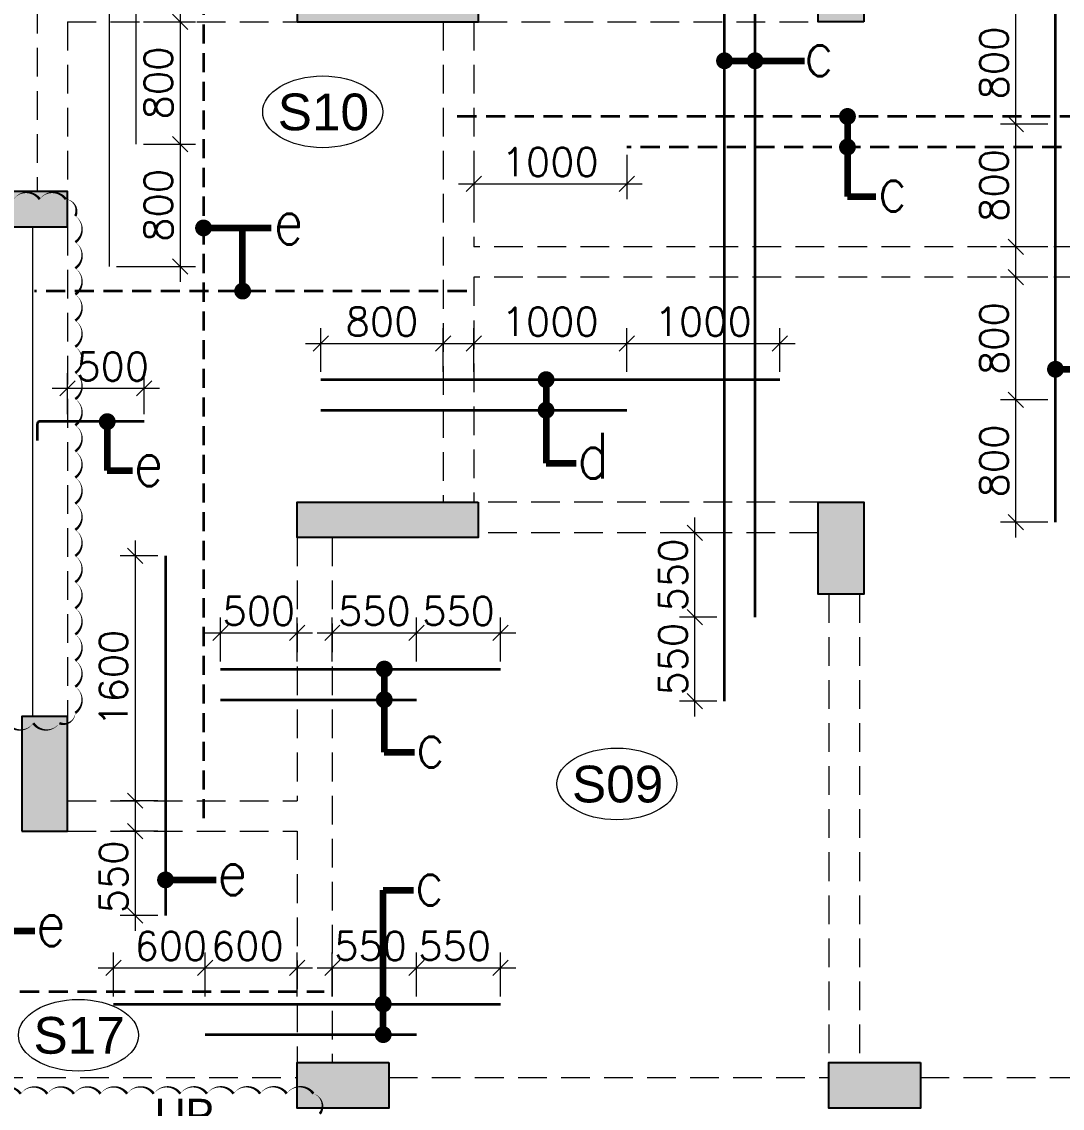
# Model space of a CAD drawing. Header units: millimetres. Extents: x 1255966 to 1543012, y 318612 to 465611.
# Drawn here: x 1278747 to 1285548, y 350128 to 357228 of the extents above; entities that cross this region are included whole.
import ezdxf

# ---------------------------------------------------------------- set-up
doc = ezdxf.new("R2010")
doc.units = ezdxf.units.MM
doc.header["$LTSCALE"] = 500
doc.header["$MEASUREMENT"] = 0
doc.header["$PDMODE"] = 34
for name, pattern in [('CONTINOUS', [0]), ('DASHED2', [0.375, 0.25, -0.125]), ('HIDDEN', [0.375, 0.25, -0.125]), ('PHANTOM2', [1.25, 0.625, -0.125, 0.125, -0.125, 0.125, -0.125])]:
    doc.linetypes.add(name, pattern=pattern)
doc.layers.get('Defpoints').update_dxf_attribs({"lineweight": 0})
for name, color, linetype, lineweight in [('ARROW', 1, 'Continuous', 0), ('CALL', 1, 'Continuous', 18), ('CUT OUT', 1, 'Continuous', 13), ('REVISION', 1, 'Continuous', 5), ('ST-DIM', 1, 'PHANTOM2', 15), ('STC AROW', 211, 'Continuous', 9), ('STC REINF.BOTTOM', 7, 'Continuous', 35), ('TEXT 01', 3, 'Continuous', 15), ('TOWER AREA BEAM..', 3, 'Continuous', 20), ('TOWER COL HATCH', 253, 'Continuous', 20)]:
    doc.layers.add(name, color=color, linetype=linetype, lineweight=lineweight)
for name, color, linetype in [('S-COLUMN-HATCH', 253, 'Continuous'), ('S-FRAMING PLAN', 4, 'Continuous'), ('S-T', 3, 'Continuous'), ('TEXT-RM NAME', 6, 'Continuous'), ('TOWER AREA COLUMN.', 6, 'Continuous')]:
    doc.layers.add(name, color=color, linetype=linetype)
doc.styles.add('ABHI', font='arial.ttf')
doc.styles.add('ARIAL', font='arial.ttf')
doc.styles.add('ROMANCE', font='romans.shx')
doc.styles.add('S-T', font='romans.shx')
doc.dimstyles.new('GRID DIM', dxfattribs={"dimtxt": 250, "dimasz": 100, "dimexe": 75, "dimexo": 0, "dimgap": 50, "dimtad": 1, "dimdec": 0, "dimzin": 0, "dimdsep": 46, "dimtxsty": 'ROMANCE', "dimblk": 'ARCHTICK', "dimcen": 0, "dimdle": 0.5, "dimclrd": 8, "dimclre": 8, "dimclrt": 3, "dimadec": 0, "dimazin": 0, "dimtfac": 1, "dimtdec": 0, "dimtmove": 0, "dimatfit": 3, "dimldrblk": 'DOT', "dimfxl": 200, "dimtolj": 1, "dimtzin": 0, "dimlwd": -1, "dimlwe": -1, "dimarcsym": 2})

# ---------------------------------------------------------------- blocks, each defined once
blk = doc.blocks.new('_ArchTick')
at = {"color": 0, "linetype": 'ByBlock', "const_width": 0.15}
blk.add_lwpolyline([(-0.5, -0.5), (0.5, 0.5)], dxfattribs=at)
blk = doc.blocks.new('_Dot')
at = {"color": 0, "linetype": 'ByBlock', "lineweight": -2}
blk.add_line((-0.5, 0), (-1, 0), dxfattribs=at)
at = {"color": 0, "linetype": 'ByBlock', "const_width": 0.5}
blk.add_lwpolyline([(-0.25, 0, 1), (0.25, 0, 1)], format="xyb", close=True, dxfattribs=at)
blk = doc.blocks.new('_Oblique')
at = {"color": 0, "linetype": 'ByBlock', "lineweight": -2}
blk.add_line((-0.5, -0.5), (0.5, 0.5), dxfattribs=at)
blk = doc.blocks.new('*D315')
at = {"layer": 'Defpoints', "color": 0, "linetype": 'ByBlock', "transparency": 16777216}
for p in [(1279492.1, 357227.9), (1279492.1, 356427.9), (1279782.1, 356427.9)]:
    blk.add_point(p, dxfattribs=at)
at = {"layer": 'ST-DIM', "color": 1, "linetype": 'CONTINOUS', "transparency": 16777216}
for p, q in [((1279782.1, 357327.9), (1279782.1, 356327.9)), ((1279542.1, 357227.9), (1279882.1, 357227.9)), ((1279542.1, 356427.9), (1279882.1, 356427.9))]:
    blk.add_line(p, q, dxfattribs=at)
at = {"layer": 'ST-DIM', "color": 1, "linetype": 'ByBlock', "transparency": 16777216, "xscale": 100, "yscale": 100, "zscale": 100}
for p, rotation in [((1279782.1, 357227.9), 90), ((1279782.1, 356427.9), 270)]:
    blk.add_blockref('_Oblique', p, dxfattribs=dict(at, rotation=rotation))
at = {"layer": 'ST-DIM', "color": 3, "linetype": 'ByBlock', "transparency": 16777216, "insert": (1279639.6, 356827.9), "char_height": 185, "attachment_point": 5, "rotation": 90, "style": 'ROMANCE'}
blk.add_mtext('\\A1;800', dxfattribs=at)
blk = doc.blocks.new('*D317')
at = {"layer": 'Defpoints', "color": 0, "linetype": 'ByBlock', "transparency": 16777216}
for p in [(1279546.6, 354832.4), (1279046.6, 354614.6, 0), (1279546.6, 354614.6, 0)]:
    blk.add_point(p, dxfattribs=at)
at = {"layer": 'ST-DIM', "color": 1, "linetype": 'CONTINOUS', "transparency": 16777216}
for p, q in [((1279046.6, 354664.6), (1279046.6, 354932.4)), ((1279546.6, 354664.6), (1279546.6, 354932.4)), ((1278946.6, 354832.4), (1279646.6, 354832.4))]:
    blk.add_line(p, q, dxfattribs=at)
at = {"layer": 'ST-DIM', "color": 1, "linetype": 'ByBlock', "transparency": 16777216, "xscale": 100, "yscale": 100, "zscale": 100, "rotation": 180}
blk.add_blockref('_Oblique', (1279046.6, 354832.4), dxfattribs=at)
at = {"layer": 'ST-DIM', "color": 1, "linetype": 'ByBlock', "transparency": 16777216, "xscale": 100, "yscale": 100, "zscale": 100}
blk.add_blockref('_Oblique', (1279546.6, 354832.4), dxfattribs=at)
at = {"layer": 'ST-DIM', "color": 3, "linetype": 'ByBlock', "transparency": 16777216, "insert": (1279341.2, 354974.9), "char_height": 185, "attachment_point": 5, "style": 'ROMANCE'}
blk.add_mtext('\\A1;500', dxfattribs=at)
blk = doc.blocks.new('*D328')
at = {"layer": 'Defpoints', "color": 0, "linetype": 'ByBlock', "transparency": 16777216}
for p in [(1285243.7, 356557.9), (1285503, 356557.9), (1285503, 355757.9)]:
    blk.add_point(p, dxfattribs=at)
at = {"layer": 'ST-DIM', "color": 1, "linetype": 'CONTINOUS', "transparency": 16777216}
for p, q in [((1285243.7, 355657.9), (1285243.7, 356657.9)), ((1285453, 356557.9), (1285143.7, 356557.9)), ((1285453, 355757.9), (1285143.7, 355757.9))]:
    blk.add_line(p, q, dxfattribs=at)
at = {"layer": 'ST-DIM', "color": 1, "linetype": 'ByBlock', "transparency": 16777216, "xscale": 100, "yscale": 100, "zscale": 100}
for p, rotation in [((1285243.7, 356557.9), 90), ((1285243.7, 355757.9), 270)]:
    blk.add_blockref('_Oblique', p, dxfattribs=dict(at, rotation=rotation))
at = {"layer": 'ST-DIM', "color": 3, "linetype": 'ByBlock', "transparency": 16777216, "insert": (1285101.2, 356157.9), "char_height": 185, "attachment_point": 5, "rotation": 90, "style": 'ROMANCE'}
blk.add_mtext('\\A1;800', dxfattribs=at)
blk = doc.blocks.new('*D329')
at = {"layer": 'Defpoints', "color": 0, "linetype": 'ByBlock', "transparency": 16777216}
for p in [(1285243.7, 357357.9), (1285503, 357357.9), (1285503, 356557.9)]:
    blk.add_point(p, dxfattribs=at)
at = {"layer": 'ST-DIM', "color": 1, "linetype": 'CONTINOUS', "transparency": 16777216}
for p, q in [((1285243.7, 356457.9), (1285243.7, 357457.9)), ((1285453, 357357.9), (1285143.7, 357357.9)), ((1285453, 356557.9), (1285143.7, 356557.9))]:
    blk.add_line(p, q, dxfattribs=at)
at = {"layer": 'ST-DIM', "color": 1, "linetype": 'ByBlock', "transparency": 16777216, "xscale": 100, "yscale": 100, "zscale": 100}
for p, rotation in [((1285243.7, 357357.9), 90), ((1285243.7, 356557.9), 270)]:
    blk.add_blockref('_Oblique', p, dxfattribs=dict(at, rotation=rotation))
at = {"layer": 'ST-DIM', "color": 3, "linetype": 'ByBlock', "transparency": 16777216, "insert": (1285101.2, 356957.9), "char_height": 185, "attachment_point": 5, "rotation": 90, "style": 'ROMANCE'}
blk.add_mtext('\\A1;800', dxfattribs=at)
blk = doc.blocks.new('*D330')
at = {"layer": 'Defpoints', "color": 0, "linetype": 'ByBlock', "transparency": 16777216}
for p in [(1285243.7, 354757.9), (1285503, 354757.9), (1285503, 353957.9)]:
    blk.add_point(p, dxfattribs=at)
at = {"layer": 'ST-DIM', "color": 1, "linetype": 'CONTINOUS', "transparency": 16777216}
for p, q in [((1285243.7, 353857.9), (1285243.7, 354857.9)), ((1285453, 354757.9), (1285143.7, 354757.9)), ((1285453, 353957.9), (1285143.7, 353957.9))]:
    blk.add_line(p, q, dxfattribs=at)
at = {"layer": 'ST-DIM', "color": 1, "linetype": 'ByBlock', "transparency": 16777216, "xscale": 100, "yscale": 100, "zscale": 100}
for p, rotation in [((1285243.7, 354757.9), 90), ((1285243.7, 353957.9), 270)]:
    blk.add_blockref('_Oblique', p, dxfattribs=dict(at, rotation=rotation))
at = {"layer": 'ST-DIM', "color": 3, "linetype": 'ByBlock', "transparency": 16777216, "insert": (1285101.2, 354357.9), "char_height": 185, "attachment_point": 5, "rotation": 90, "style": 'ROMANCE'}
blk.add_mtext('\\A1;800', dxfattribs=at)
blk = doc.blocks.new('*D331')
at = {"layer": 'Defpoints', "color": 0, "linetype": 'ByBlock', "transparency": 16777216}
for p in [(1285243.7, 355557.9), (1285503, 355557.9), (1285503, 354757.9)]:
    blk.add_point(p, dxfattribs=at)
at = {"layer": 'ST-DIM', "color": 1, "linetype": 'CONTINOUS', "transparency": 16777216}
for p, q in [((1285243.7, 354657.9), (1285243.7, 355657.9)), ((1285453, 355557.9), (1285143.7, 355557.9)), ((1285453, 354757.9), (1285143.7, 354757.9))]:
    blk.add_line(p, q, dxfattribs=at)
at = {"layer": 'ST-DIM', "color": 1, "linetype": 'ByBlock', "transparency": 16777216, "xscale": 100, "yscale": 100, "zscale": 100}
for p, rotation in [((1285243.7, 355557.9), 90), ((1285243.7, 354757.9), 270)]:
    blk.add_blockref('_Oblique', p, dxfattribs=dict(at, rotation=rotation))
at = {"layer": 'ST-DIM', "color": 3, "linetype": 'ByBlock', "transparency": 16777216, "insert": (1285101.2, 355157.9), "char_height": 185, "attachment_point": 5, "rotation": 90, "style": 'ROMANCE'}
blk.add_mtext('\\A1;800', dxfattribs=at)
blk = doc.blocks.new('*D334')
at = {"layer": 'Defpoints', "color": 0, "linetype": 'ByBlock', "transparency": 16777216}
for p in [(1281700.9, 356409), (1282700.9, 356409), (1282700.9, 356168)]:
    blk.add_point(p, dxfattribs=at)
at = {"layer": 'ST-DIM', "color": 1, "linetype": 'CONTINOUS', "transparency": 16777216}
for p, q in [((1281700.9, 356359), (1281700.9, 356068)), ((1282700.9, 356359), (1282700.9, 356068)), ((1281600.9, 356168), (1282800.9, 356168))]:
    blk.add_line(p, q, dxfattribs=at)
at = {"layer": 'ST-DIM', "color": 1, "linetype": 'ByBlock', "transparency": 16777216, "xscale": 100, "yscale": 100, "zscale": 100, "rotation": 180}
blk.add_blockref('_Oblique', (1281700.9, 356168), dxfattribs=at)
at = {"layer": 'ST-DIM', "color": 1, "linetype": 'ByBlock', "transparency": 16777216, "xscale": 100, "yscale": 100, "zscale": 100}
blk.add_blockref('_Oblique', (1282700.9, 356168), dxfattribs=at)
at = {"layer": 'ST-DIM', "color": 3, "linetype": 'ByBlock', "transparency": 16777216, "insert": (1282200.9, 356310.5), "char_height": 185, "attachment_point": 5, "style": 'ROMANCE'}
blk.add_mtext('\\A1;1000', dxfattribs=at)
blk = doc.blocks.new('*D336')
at = {"layer": 'Defpoints', "color": 0, "linetype": 'ByBlock', "transparency": 16777216}
for p in [(1281500.8, 355125.5), (1280700.8, 354889.1, 0), (1281500.8, 354889.1, 0)]:
    blk.add_point(p, dxfattribs=at)
at = {"layer": 'ST-DIM', "color": 1, "linetype": 'CONTINOUS', "transparency": 16777216}
for p, q in [((1280700.8, 354939.1), (1280700.8, 355225.5)), ((1281500.8, 354939.1), (1281500.8, 355225.5)), ((1280600.8, 355125.5), (1281600.8, 355125.5))]:
    blk.add_line(p, q, dxfattribs=at)
at = {"layer": 'ST-DIM', "color": 1, "linetype": 'ByBlock', "transparency": 16777216, "xscale": 100, "yscale": 100, "zscale": 100, "rotation": 180}
blk.add_blockref('_Oblique', (1280700.8, 355125.5), dxfattribs=at)
at = {"layer": 'ST-DIM', "color": 1, "linetype": 'ByBlock', "transparency": 16777216, "xscale": 100, "yscale": 100, "zscale": 100}
blk.add_blockref('_Oblique', (1281500.8, 355125.5), dxfattribs=at)
at = {"layer": 'ST-DIM', "color": 3, "linetype": 'ByBlock', "transparency": 16777216, "insert": (1281100.8, 355268), "char_height": 185, "attachment_point": 5, "style": 'ROMANCE'}
blk.add_mtext('\\A1;800', dxfattribs=at)
blk = doc.blocks.new('*D337')
at = {"layer": 'Defpoints', "color": 0, "linetype": 'ByBlock', "transparency": 16777216}
for p in [(1282700.9, 355125.5), (1281700.9, 354889.1, 0), (1282700.9, 354889.1, 0)]:
    blk.add_point(p, dxfattribs=at)
at = {"layer": 'ST-DIM', "color": 1, "linetype": 'CONTINOUS', "transparency": 16777216}
for p, q in [((1281700.9, 354939.1), (1281700.9, 355225.5)), ((1282700.9, 354939.1), (1282700.9, 355225.5)), ((1281600.9, 355125.5), (1282800.9, 355125.5))]:
    blk.add_line(p, q, dxfattribs=at)
at = {"layer": 'ST-DIM', "color": 1, "linetype": 'ByBlock', "transparency": 16777216, "xscale": 100, "yscale": 100, "zscale": 100, "rotation": 180}
blk.add_blockref('_Oblique', (1281700.9, 355125.5), dxfattribs=at)
at = {"layer": 'ST-DIM', "color": 1, "linetype": 'ByBlock', "transparency": 16777216, "xscale": 100, "yscale": 100, "zscale": 100}
blk.add_blockref('_Oblique', (1282700.9, 355125.5), dxfattribs=at)
at = {"layer": 'ST-DIM', "color": 3, "linetype": 'ByBlock', "transparency": 16777216, "insert": (1282200.9, 355268), "char_height": 185, "attachment_point": 5, "style": 'ROMANCE'}
blk.add_mtext('\\A1;1000', dxfattribs=at)
blk = doc.blocks.new('*D338')
at = {"layer": 'Defpoints', "color": 0, "linetype": 'ByBlock', "transparency": 16777216}
for p in [(1283700.9, 355125.5), (1282700.9, 354889.1, 0), (1283700.9, 354889.1, 0)]:
    blk.add_point(p, dxfattribs=at)
at = {"layer": 'ST-DIM', "color": 1, "linetype": 'CONTINOUS', "transparency": 16777216}
for p, q in [((1282700.9, 354939.1), (1282700.9, 355225.5)), ((1283700.9, 354939.1), (1283700.9, 355225.5)), ((1282600.9, 355125.5), (1283800.9, 355125.5))]:
    blk.add_line(p, q, dxfattribs=at)
at = {"layer": 'ST-DIM', "color": 1, "linetype": 'ByBlock', "transparency": 16777216, "xscale": 100, "yscale": 100, "zscale": 100, "rotation": 180}
blk.add_blockref('_Oblique', (1282700.9, 355125.5), dxfattribs=at)
at = {"layer": 'ST-DIM', "color": 1, "linetype": 'ByBlock', "transparency": 16777216, "xscale": 100, "yscale": 100, "zscale": 100}
blk.add_blockref('_Oblique', (1283700.9, 355125.5), dxfattribs=at)
at = {"layer": 'ST-DIM', "color": 3, "linetype": 'ByBlock', "transparency": 16777216, "insert": (1283200.9, 355268), "char_height": 185, "attachment_point": 5, "style": 'ROMANCE'}
blk.add_mtext('\\A1;1000', dxfattribs=at)
blk = doc.blocks.new('*D339')
at = {"layer": 'Defpoints', "color": 0, "linetype": 'ByBlock', "transparency": 16777216}
for p in [(1280546.5, 353234.2), (1280046.5, 352997.9, 0), (1280546.5, 352997.9, 0)]:
    blk.add_point(p, dxfattribs=at)
at = {"layer": 'ST-DIM', "color": 1, "linetype": 'CONTINOUS', "transparency": 16777216}
for p, q in [((1280046.5, 353047.9), (1280046.5, 353334.2)), ((1280546.5, 353047.9), (1280546.5, 353334.2)), ((1279946.5, 353234.2), (1280646.5, 353234.2))]:
    blk.add_line(p, q, dxfattribs=at)
at = {"layer": 'ST-DIM', "color": 1, "linetype": 'ByBlock', "transparency": 16777216, "xscale": 100, "yscale": 100, "zscale": 100, "rotation": 180}
blk.add_blockref('_Oblique', (1280046.5, 353234.2), dxfattribs=at)
at = {"layer": 'ST-DIM', "color": 1, "linetype": 'ByBlock', "transparency": 16777216, "xscale": 100, "yscale": 100, "zscale": 100}
blk.add_blockref('_Oblique', (1280546.5, 353234.2), dxfattribs=at)
at = {"layer": 'ST-DIM', "color": 3, "linetype": 'ByBlock', "transparency": 16777216, "insert": (1280296.5, 353376.7), "char_height": 185, "attachment_point": 5, "style": 'ROMANCE'}
blk.add_mtext('\\A1;500', dxfattribs=at)
blk = doc.blocks.new('*D340')
at = {"layer": 'Defpoints', "color": 0, "linetype": 'ByBlock', "transparency": 16777216}
for p in [(1281326.6, 353234.2), (1280776.6, 352997.9, 0), (1281326.6, 352997.9, 0)]:
    blk.add_point(p, dxfattribs=at)
at = {"layer": 'ST-DIM', "color": 1, "linetype": 'CONTINOUS', "transparency": 16777216}
for p, q in [((1280776.6, 353047.9), (1280776.6, 353334.2)), ((1281326.6, 353047.9), (1281326.6, 353334.2)), ((1280676.6, 353234.2), (1281426.6, 353234.2))]:
    blk.add_line(p, q, dxfattribs=at)
at = {"layer": 'ST-DIM', "color": 1, "linetype": 'ByBlock', "transparency": 16777216, "xscale": 100, "yscale": 100, "zscale": 100, "rotation": 180}
blk.add_blockref('_Oblique', (1280776.6, 353234.2), dxfattribs=at)
at = {"layer": 'ST-DIM', "color": 1, "linetype": 'ByBlock', "transparency": 16777216, "xscale": 100, "yscale": 100, "zscale": 100}
blk.add_blockref('_Oblique', (1281326.6, 353234.2), dxfattribs=at)
at = {"layer": 'ST-DIM', "color": 3, "linetype": 'ByBlock', "transparency": 16777216, "insert": (1281051.6, 353376.7), "char_height": 185, "attachment_point": 5, "style": 'ROMANCE'}
blk.add_mtext('\\A1;550', dxfattribs=at)
blk = doc.blocks.new('*D341')
at = {"layer": 'Defpoints', "color": 0, "linetype": 'ByBlock', "transparency": 16777216}
for p in [(1281876.6, 353234.2), (1281326.6, 352997.9, 0), (1281876.6, 352997.9, 0)]:
    blk.add_point(p, dxfattribs=at)
at = {"layer": 'ST-DIM', "color": 1, "linetype": 'CONTINOUS', "transparency": 16777216}
for p, q in [((1281326.6, 353047.9), (1281326.6, 353334.2)), ((1281876.6, 353047.9), (1281876.6, 353334.2)), ((1281226.6, 353234.2), (1281976.6, 353234.2))]:
    blk.add_line(p, q, dxfattribs=at)
at = {"layer": 'ST-DIM', "color": 1, "linetype": 'ByBlock', "transparency": 16777216, "xscale": 100, "yscale": 100, "zscale": 100, "rotation": 180}
blk.add_blockref('_Oblique', (1281326.6, 353234.2), dxfattribs=at)
at = {"layer": 'ST-DIM', "color": 1, "linetype": 'ByBlock', "transparency": 16777216, "xscale": 100, "yscale": 100, "zscale": 100}
blk.add_blockref('_Oblique', (1281876.6, 353234.2), dxfattribs=at)
at = {"layer": 'ST-DIM', "color": 3, "linetype": 'ByBlock', "transparency": 16777216, "insert": (1281601.6, 353376.7), "char_height": 185, "attachment_point": 5, "style": 'ROMANCE'}
blk.add_mtext('\\A1;550', dxfattribs=at)
blk = doc.blocks.new('*D243')
at = {"layer": 'Defpoints', "color": 0, "linetype": 'ByBlock', "transparency": 16777216}
for p in [(1279686.4, 353737.9), (1279489, 352137.9), (1279686.4, 352137.9)]:
    blk.add_point(p, dxfattribs=at)
at = {"layer": 'ST-DIM', "color": 1, "linetype": 'CONTINOUS', "transparency": 16777216}
for p, q in [((1279489, 353837.9), (1279489, 352037.9)), ((1279636.4, 353737.9), (1279389, 353737.9)), ((1279636.4, 352137.9), (1279389, 352137.9))]:
    blk.add_line(p, q, dxfattribs=at)
at = {"layer": 'ST-DIM', "color": 1, "linetype": 'ByBlock', "transparency": 16777216, "xscale": 100, "yscale": 100, "zscale": 100}
for p, rotation in [((1279489, 353737.9), 90), ((1279489, 352137.9), 270)]:
    blk.add_blockref('_Oblique', p, dxfattribs=dict(at, rotation=rotation))
at = {"layer": 'ST-DIM', "color": 3, "linetype": 'ByBlock', "transparency": 16777216, "insert": (1279346.5, 352937.9), "char_height": 185, "attachment_point": 5, "rotation": 90, "style": 'ROMANCE'}
blk.add_mtext('\\A1;1600', dxfattribs=at)
blk = doc.blocks.new('*D244')
at = {"layer": 'Defpoints', "color": 0, "linetype": 'ByBlock', "transparency": 16777216}
for p in [(1279686.4, 351937.9), (1279489, 351387.9), (1279686.4, 351387.9)]:
    blk.add_point(p, dxfattribs=at)
at = {"layer": 'ST-DIM', "color": 1, "linetype": 'CONTINOUS', "transparency": 16777216}
for p, q in [((1279489, 352037.9), (1279489, 351287.9)), ((1279636.4, 351937.9), (1279389, 351937.9)), ((1279636.4, 351387.9), (1279389, 351387.9))]:
    blk.add_line(p, q, dxfattribs=at)
at = {"layer": 'ST-DIM', "color": 1, "linetype": 'ByBlock', "transparency": 16777216, "xscale": 100, "yscale": 100, "zscale": 100}
for p, rotation in [((1279489, 351937.9), 90), ((1279489, 351387.9), 270)]:
    blk.add_blockref('_Oblique', p, dxfattribs=dict(at, rotation=rotation))
at = {"layer": 'ST-DIM', "color": 3, "linetype": 'ByBlock', "transparency": 16777216, "insert": (1279346.5, 351640.1), "char_height": 185, "attachment_point": 5, "rotation": 90, "style": 'ROMANCE'}
blk.add_mtext('\\A1;550', dxfattribs=at)
blk = doc.blocks.new('*D245')
at = {"layer": 'Defpoints', "color": 0, "linetype": 'ByBlock', "transparency": 16777216}
for p in [(1280546.5, 351045.3), (1279946.5, 350809, 0), (1280546.5, 350809, 0)]:
    blk.add_point(p, dxfattribs=at)
at = {"layer": 'ST-DIM', "color": 1, "linetype": 'CONTINOUS', "transparency": 16777216}
for p, q in [((1279946.5, 350859), (1279946.5, 351145.3)), ((1280546.5, 350859), (1280546.5, 351145.3)), ((1279846.5, 351045.3), (1280646.5, 351045.3))]:
    blk.add_line(p, q, dxfattribs=at)
at = {"layer": 'ST-DIM', "color": 1, "linetype": 'ByBlock', "transparency": 16777216, "xscale": 100, "yscale": 100, "zscale": 100, "rotation": 180}
blk.add_blockref('_Oblique', (1279946.5, 351045.3), dxfattribs=at)
at = {"layer": 'ST-DIM', "color": 1, "linetype": 'ByBlock', "transparency": 16777216, "xscale": 100, "yscale": 100, "zscale": 100}
blk.add_blockref('_Oblique', (1280546.5, 351045.3), dxfattribs=at)
at = {"layer": 'ST-DIM', "color": 3, "linetype": 'ByBlock', "transparency": 16777216, "insert": (1280221.5, 351187.8), "char_height": 185, "attachment_point": 5, "style": 'ROMANCE'}
blk.add_mtext('\\A1;600', dxfattribs=at)
blk = doc.blocks.new('*D246')
at = {"layer": 'Defpoints', "color": 0, "linetype": 'ByBlock', "transparency": 16777216}
for p in [(1279946.5, 351045.3), (1279346.5, 350809, 0), (1279946.5, 350809, 0)]:
    blk.add_point(p, dxfattribs=at)
at = {"layer": 'ST-DIM', "color": 1, "linetype": 'CONTINOUS', "transparency": 16777216}
for p, q in [((1279346.5, 350859), (1279346.5, 351145.3)), ((1279946.5, 350859), (1279946.5, 351145.3)), ((1279246.5, 351045.3), (1280046.5, 351045.3))]:
    blk.add_line(p, q, dxfattribs=at)
at = {"layer": 'ST-DIM', "color": 1, "linetype": 'ByBlock', "transparency": 16777216, "xscale": 100, "yscale": 100, "zscale": 100, "rotation": 180}
blk.add_blockref('_Oblique', (1279346.5, 351045.3), dxfattribs=at)
at = {"layer": 'ST-DIM', "color": 1, "linetype": 'ByBlock', "transparency": 16777216, "xscale": 100, "yscale": 100, "zscale": 100}
blk.add_blockref('_Oblique', (1279946.5, 351045.3), dxfattribs=at)
at = {"layer": 'ST-DIM', "color": 3, "linetype": 'ByBlock', "transparency": 16777216, "insert": (1279721.5, 351187.8), "char_height": 185, "attachment_point": 5, "style": 'ROMANCE'}
blk.add_mtext('\\A1;600', dxfattribs=at)
blk = doc.blocks.new('*D247')
at = {"layer": 'Defpoints', "color": 0, "linetype": 'ByBlock', "transparency": 16777216}
for p in [(1281326.6, 351045.3), (1280776.6, 350809, 0), (1281326.6, 350809, 0)]:
    blk.add_point(p, dxfattribs=at)
at = {"layer": 'ST-DIM', "color": 1, "linetype": 'CONTINOUS', "transparency": 16777216}
for p, q in [((1280776.6, 350859), (1280776.6, 351145.3)), ((1281326.6, 350859), (1281326.6, 351145.3)), ((1280676.6, 351045.3), (1281426.6, 351045.3))]:
    blk.add_line(p, q, dxfattribs=at)
at = {"layer": 'ST-DIM', "color": 1, "linetype": 'ByBlock', "transparency": 16777216, "xscale": 100, "yscale": 100, "zscale": 100, "rotation": 180}
blk.add_blockref('_Oblique', (1280776.6, 351045.3), dxfattribs=at)
at = {"layer": 'ST-DIM', "color": 1, "linetype": 'ByBlock', "transparency": 16777216, "xscale": 100, "yscale": 100, "zscale": 100}
blk.add_blockref('_Oblique', (1281326.6, 351045.3), dxfattribs=at)
at = {"layer": 'ST-DIM', "color": 3, "linetype": 'ByBlock', "transparency": 16777216, "insert": (1281026.6, 351187.8), "char_height": 185, "attachment_point": 5, "style": 'ROMANCE'}
blk.add_mtext('\\A1;550', dxfattribs=at)
blk = doc.blocks.new('*D248')
at = {"layer": 'Defpoints', "color": 0, "linetype": 'ByBlock', "transparency": 16777216}
for p in [(1281876.6, 351045.3), (1281326.6, 350809, 0), (1281876.6, 350809, 0)]:
    blk.add_point(p, dxfattribs=at)
at = {"layer": 'ST-DIM', "color": 1, "linetype": 'CONTINOUS', "transparency": 16777216}
for p, q in [((1281326.6, 350859), (1281326.6, 351145.3)), ((1281876.6, 350859), (1281876.6, 351145.3)), ((1281226.6, 351045.3), (1281976.6, 351045.3))]:
    blk.add_line(p, q, dxfattribs=at)
at = {"layer": 'ST-DIM', "color": 1, "linetype": 'ByBlock', "transparency": 16777216, "xscale": 100, "yscale": 100, "zscale": 100, "rotation": 180}
blk.add_blockref('_Oblique', (1281326.6, 351045.3), dxfattribs=at)
at = {"layer": 'ST-DIM', "color": 1, "linetype": 'ByBlock', "transparency": 16777216, "xscale": 100, "yscale": 100, "zscale": 100}
blk.add_blockref('_Oblique', (1281876.6, 351045.3), dxfattribs=at)
at = {"layer": 'ST-DIM', "color": 3, "linetype": 'ByBlock', "transparency": 16777216, "insert": (1281576.6, 351187.8), "char_height": 185, "attachment_point": 5, "style": 'ROMANCE'}
blk.add_mtext('\\A1;550', dxfattribs=at)
blk = doc.blocks.new('*D394')
at = {"layer": 'Defpoints', "color": 0, "linetype": 'ByBlock', "transparency": 16777216}
for p in [(1283146.4, 353337.9), (1283340, 353337.9), (1283340, 352787.9)]:
    blk.add_point(p, dxfattribs=at)
at = {"layer": 'ST-DIM', "color": 1, "linetype": 'CONTINOUS', "transparency": 16777216}
for p, q in [((1283146.4, 352687.9), (1283146.4, 353437.9)), ((1283290, 353337.9), (1283046.4, 353337.9)), ((1283290, 352787.9), (1283046.4, 352787.9))]:
    blk.add_line(p, q, dxfattribs=at)
at = {"layer": 'ST-DIM', "color": 1, "linetype": 'ByBlock', "transparency": 16777216, "xscale": 100, "yscale": 100, "zscale": 100}
for p, rotation in [((1283146.4, 353337.9), 90), ((1283146.4, 352787.9), 270)]:
    blk.add_blockref('_Oblique', p, dxfattribs=dict(at, rotation=rotation))
at = {"layer": 'ST-DIM', "color": 3, "linetype": 'ByBlock', "transparency": 16777216, "insert": (1283003.9, 353062.9), "char_height": 185, "attachment_point": 5, "rotation": 90, "style": 'ROMANCE'}
blk.add_mtext('\\A1;550', dxfattribs=at)
blk = doc.blocks.new('*D395')
at = {"layer": 'Defpoints', "color": 0, "linetype": 'ByBlock', "transparency": 16777216}
for p in [(1283146.4, 353887.9), (1283340, 353887.9), (1283340, 353337.9)]:
    blk.add_point(p, dxfattribs=at)
at = {"layer": 'ST-DIM', "color": 1, "linetype": 'CONTINOUS', "transparency": 16777216}
for p, q in [((1283146.4, 353237.9), (1283146.4, 353987.9)), ((1283290, 353887.9), (1283046.4, 353887.9)), ((1283290, 353337.9), (1283046.4, 353337.9))]:
    blk.add_line(p, q, dxfattribs=at)
at = {"layer": 'ST-DIM', "color": 1, "linetype": 'ByBlock', "transparency": 16777216, "xscale": 100, "yscale": 100, "zscale": 100}
for p, rotation in [((1283146.4, 353887.9), 90), ((1283146.4, 353337.9), 270)]:
    blk.add_blockref('_Oblique', p, dxfattribs=dict(at, rotation=rotation))
at = {"layer": 'ST-DIM', "color": 3, "linetype": 'ByBlock', "transparency": 16777216, "insert": (1283003.9, 353612.9), "char_height": 185, "attachment_point": 5, "rotation": 90, "style": 'ROMANCE'}
blk.add_mtext('\\A1;550', dxfattribs=at)
blk = doc.blocks.new('*D404')
at = {"layer": 'Defpoints', "color": 0, "linetype": 'ByBlock', "transparency": 16777216}
for p in [(1279492.1, 356427.9), (1279317.1, 355627.9), (1279782.1, 355627.9)]:
    blk.add_point(p, dxfattribs=at)
at = {"layer": 'ST-DIM', "color": 1, "linetype": 'CONTINOUS', "transparency": 16777216}
for p, q in [((1279782.1, 356527.9), (1279782.1, 355527.9)), ((1279542.1, 356427.9), (1279882.1, 356427.9)), ((1279367.1, 355627.9), (1279882.1, 355627.9))]:
    blk.add_line(p, q, dxfattribs=at)
at = {"layer": 'ST-DIM', "color": 1, "linetype": 'ByBlock', "transparency": 16777216, "xscale": 100, "yscale": 100, "zscale": 100}
for p, rotation in [((1279782.1, 356427.9), 90), ((1279782.1, 355627.9), 270)]:
    blk.add_blockref('_Oblique', p, dxfattribs=dict(at, rotation=rotation))
at = {"layer": 'ST-DIM', "color": 3, "linetype": 'ByBlock', "transparency": 16777216, "insert": (1279639.6, 356027.9), "char_height": 185, "attachment_point": 5, "rotation": 90, "style": 'ROMANCE'}
blk.add_mtext('\\A1;800', dxfattribs=at)
blk = doc.blocks.new('A$Ca8bcdc7a')
at = {"layer": 'S-FRAMING PLAN', "color": 3, "linetype": 'ByBlock', "lineweight": 20, "ltscale": 10}
blk.add_line((4205, -1640), (4205, -4839.8), dxfattribs=at)
at = {"layer": 'TOWER AREA BEAM..', "color": 3, "linetype": 'HIDDEN', "ltscale": 1.5}
for p, q in [((4235, 935), (4235, -1410)), ((4435, -299.8), (4435, -1410)), ((4435, -299.8), (5935, -299.8)), ((6889.3, -299.8), (6889.3, -3439.8)), ((7089.3, -299.8), (7089.3, -1769.8)), ((7119.3, -299.8), (9340, -299.8)), ((4435, -1640), (4435, -4839.8)), ((13880, -1769.8), (7089.3, -1769.8)), ((13880, -1969.8), (7089.3, -1969.8)), ((7089.3, -1969.8), (7089.3, -3439.8)), ((9340, -3439.8), (7119.3, -3439.8)), ((5935, -3669.8), (5935, -5389.8)), ((6165, -3669.8), (6165, -7099.8)), ((9340, -3639.8), (7119.3, -3639.8)), ((9410, -4039.8), (9410, -7099.8)), ((9610, -4039.8), (9610, -7099.8)), ((4435, -5389.8), (5935, -5389.8)), ((4435, -5589.8), (5935, -5589.8)), ((5935, -5589.8), (5935, -7099.8)), ((1985, -7199.8), (5935, -7199.8)), ((6535, -7199.8), (9410, -7199.8)), ((10010, -7199.8), (12940, -7199.8))]:
    blk.add_line(p, q, dxfattribs=at)
blk = doc.blocks.new('3tgra')
at = {"layer": 'TOWER COL HATCH'}
h = blk.add_hatch(color=253, dxfattribs=at)
h.dxf.hatch_style = 1
h.paths.add_polyline_path([(1391530.6, 85841.7), (1391230.6, 85841.7), (1391230.6, 86441.7), (1391530.6, 86441.7)])
h = blk.add_hatch(color=253, dxfattribs=at)
h.dxf.hatch_style = 1
h.paths.add_polyline_path([(1389010.6, 85841.7), (1389010.6, 86071.7), (1387825.6, 86071.7), (1387825.6, 85841.7)])
h = blk.add_hatch(color=253, dxfattribs=at)
h.dxf.hatch_style = 1
h.paths.add_polyline_path([(1386325.6, 84501.6), (1386325.6, 84731.6), (1384625.6, 84731.6), (1384625.6, 84501.6)])
h = blk.add_hatch(color=253, dxfattribs=at)
h.dxf.hatch_style = 1
h.paths.add_polyline_path([(1389009.9, 82701.7), (1389009.9, 82471.7), (1387825.6, 82471.7), (1387825.6, 82701.7)])
h = blk.add_hatch(color=253, dxfattribs=at)
h.dxf.hatch_style = 1
h.paths.add_polyline_path([(1391230.6, 82701.7), (1391530.6, 82701.7), (1391530.6, 82101.7), (1391230.6, 82101.7)])
h = blk.add_hatch(color=253, dxfattribs=at)
h.dxf.hatch_style = 1
h.paths.add_polyline_path([(1386025.6, 80551.7), (1386325.6, 80551.7), (1386325.6, 81301.7), (1386025.6, 81301.7)])
h = blk.add_hatch(color=253, dxfattribs=at)
h.dxf.hatch_style = 1
h.paths.add_polyline_path([(1388425.6, 79041.7), (1388425.6, 78741.7), (1387825.6, 78741.7), (1387825.6, 79041.7)])
h = blk.add_hatch(color=253, dxfattribs=at)
h.dxf.hatch_style = 1
h.paths.add_polyline_path([(1391900.6, 79041.7), (1391900.6, 78741.7), (1391300.6, 78741.7), (1391300.6, 79041.7)])
at = {"layer": 'TOWER AREA COLUMN.', "color": 4}
for points in [[(1391530.6, 85841.7), (1391230.6, 85841.7), (1391230.6, 86441.7), (1391530.6, 86441.7)], [(1389010.6, 85841.7), (1389010.6, 86071.7), (1387825.6, 86071.7), (1387825.6, 85841.7)], [(1386325.6, 84501.6), (1386325.6, 84731.6), (1384625.6, 84731.6), (1384625.6, 84501.6)], [(1389009.9, 82701.7), (1389009.9, 82471.7), (1387825.6, 82471.7), (1387825.6, 82701.7)], [(1391230.6, 82701.7), (1391530.6, 82701.7), (1391530.6, 82101.7), (1391230.6, 82101.7)], [(1386025.6, 80551.7), (1386325.6, 80551.7), (1386325.6, 81301.7), (1386025.6, 81301.7)], [(1388425.6, 79041.7), (1388425.6, 78741.7), (1387825.6, 78741.7), (1387825.6, 79041.7)], [(1391900.6, 79041.7), (1391900.6, 78741.7), (1391300.6, 78741.7), (1391300.6, 79041.7)]]:
    blk.add_lwpolyline(points, close=True, dxfattribs=at)

msp = doc.modelspace()

# ---------------------------------------------------------------- linework, layer by layer
at = {"layer": 'CALL', "color": 200, "linetype": 'Continuous', "ltscale": 10}
for centre in [(1280713.7, 356639.2, 1.8), (1282636.8, 352247.1), (1279117.3, 350605, 1.8)]:
    msp.add_ellipse(centre, major_axis=(392.2, 0), ratio=0.597584, dxfattribs=at)
at = {"layer": 'REVISION'}
for points, elevation in [([(1278693.4, 356067.5, 0, 17.1, -0.520567), (1278864.3, 356067.6, 0, 17.1, -0.520567), (1279035.2, 356067.7, 0, 17.1, -0.520567), (1279096.8, 355958.4, 0, 17.1, -0.520567), (1279096.8, 355787.5, 0, 17.1, -0.520567), (1279096.7, 355616.6, 0, 17.1, -0.520567), (1279096.7, 355445.7, 0, 17.1, -0.520567), (1279096.7, 355274.8, 0, 17.1, -0.520567), (1279096.7, 355103.9, 0, 17.1, -0.520567), (1279096.7, 354933.1, 0, 17.1, -0.520567), (1279096.7, 354762.2, 0, 17.1, -0.520567), (1279096.7, 354591.3, 0, 17.1, -0.520567), (1279096.6, 354420.4, 0, 17.1, -0.520567), (1279096.6, 354249.5, 0, 17.1, -0.520567), (1279096.6, 354078.6, 0, 17.1, -0.520567), (1279096.6, 353907.7, 0, 17.1, -0.520567), (1279096.6, 353736.8, 0, 17.1, -0.520567), (1279096.6, 353565.9, 0, 17.1, -0.520567), (1279096.6, 353395, 0, 17.1, -0.520567), (1279096.5, 353224.2, 0, 17.1, -0.520567), (1279096.5, 353053.3, 0, 17.1, -0.520567), (1279096.5, 352882.4, 0, 17.1, -0.520567), (1279096.5, 352711.5, 0, 17.1, -0.520567), (1278992.8, 352644.3, 0, 17.1, -0.520567), (1278821.9, 352644.3, 0, 17.1, -0.520567), (1278651, 352644.2, 0, 17.1, -0.520567)], -56210.2), ([(1278566, 350221.9, 0, 17.4, -0.520567), (1278739.9, 350222, 0, 17.4, -0.520567), (1278913.8, 350222.1, 0, 17.4, -0.520567), (1279087.7, 350222.3, 0, 17.4, -0.520567), (1279261.6, 350222.4, 0, 17.4, -0.520567), (1279435.5, 350222.6, 0, 17.4, -0.520567), (1279609.4, 350222.7, 0, 17.4, -0.520567), (1279783.2, 350222.9, 0, 17.4, -0.520567), (1279957.1, 350223, 0, 17.4, -0.520567), (1280131, 350223.1, 0, 17.4, -0.520567), (1280304.9, 350223.3, 0, 17.4, -0.520567), (1280478.8, 350223.4, 0, 17.4, -0.520567), (1280652.7, 350223.6, 0, 17.4, -0.520567), (1280694.9, 350092, 0, 17.4, -0.520567)], -74946.9)]:
    msp.add_lwpolyline(points, format="xyseb", dxfattribs=dict(at, elevation=elevation))
at = {"layer": 'STC AROW', "color": 4, "ltscale": 10}
for p, q in [((1279317.1, 360562.7), (1279317.1, 355627.9)), ((1279492.1, 359612.7), (1279492.1, 356427.9))]:
    msp.add_line(p, q, dxfattribs=at)
at = {"layer": 'STC REINF.BOTTOM', "color": 4, "linetype": 'Continuous'}
for p, q in [((1283340, 352787.9), (1283339.9, 358527.9)), ((1283540, 353337.9), (1283539.9, 357977.9)), ((1285503, 353957.9), (1285502.9, 357357.9)), ((1280700.8, 354889.1, 0), (1283700.9, 354889.1, 0)), ((1280700.8, 354689.1, 0), (1282700.9, 354689.1, 0)), ((1278848, 354599.6, 0), (1278848, 354492, 0)), ((1279546.6, 354614.6, 0), (1278863, 354614.6, 0)), ((1279686.4, 353737.9), (1279686.4, 351387.9)), ((1280046.5, 352997.9, 0), (1281876.6, 352997.9, 0)), ((1280046.5, 352797.9, 0), (1281326.6, 352797.9, 0)), ((1279346.5, 350809, 0), (1281876.6, 350809, 0)), ((1279946.5, 350609, 0), (1281326.6, 350609, 0))]:
    msp.add_line(p, q, dxfattribs=at)
at = {"layer": 'STC REINF.BOTTOM', "color": 4, "linetype": 'DASHED2'}
for p, q in [((1279934.8, 357397.9, 0), (1279934.8, 351971.6, 0)), ((1288656.1, 356609, 0), (1281537.5, 356609)), ((1287791.6, 356409, 0), (1282700.9, 356409, 0)), ((1281655.3, 355467.9, 0), (1278830.8, 355467.9)), ((1276485.2, 350891), (1280722.3, 350891, 0))]:
    msp.add_line(p, q, dxfattribs=at)
at = {"layer": 'STC REINF.BOTTOM', "color": 4, "linetype": 'Continuous'}
msp.add_arc((1278863, 354599.6, 0), 15, 90, 180, dxfattribs=at)

# ---------------------------------------------------------------- block references
at = {"layer": 'CUT OUT', "color": 4}
msp.add_blockref('3tgra', (-107279, 271386.2), dxfattribs=at)
at = {"layer": 'S-COLUMN-HATCH', "color": 4, "ltscale": 10}
msp.add_blockref('A$Ca8bcdc7a', (1274611.6, 357527.7), dxfattribs=at)

# ---------------------------------------------------------------- texts
at = {"layer": 'S-T', "color": 2, "linetype": 'Continuous', "ltscale": 10, "style": 'S-T', "width": 0.85}
for s, p in [('c', (1283859.3, 356873.1)), ('c', (1284340.4, 355988.4)), ('e', (1280392.7, 355772.8)), ('d', (1282377.6, 354242.5)), ('e', (1279476.5, 354194.1)), ('c', (1281320.2, 352355.6)), ('e', (1280024.6, 351520.3)), ('c', (1281313.3, 351453.7)), ('e', (1278838.1, 351188.1))]:
    msp.add_text(s, height=300, dxfattribs=at).set_placement(p)
at = {"layer": 'TEXT 01', "color": 2, "linetype": 'Continuous', "style": 'ABHI'}
for s, p in [('S10', (1280419.9, 356518.6, 1.7)), ('S09', (1282343, 352126.5, 0)), ('S17', (1278823.5, 350484.5, 1.7))]:
    msp.add_text(s, height=240, dxfattribs=at).set_placement(p)
at = {"layer": 'TEXT-RM NAME', "style": 'ARIAL'}
msp.add_text('UP', height=200, dxfattribs=at).set_placement((1279615.3, 349989.6, 0))

# ---------------------------------------------------------------- dimensions: what is measured, and where the dimension line sits
at = {"layer": 'ST-DIM', "linetype": 'ByBlock'}
for base, p1, p2, picture, middle in [((1285243.7, 357357.9), (1285503, 356557.9), (1285503, 357357.9), '*D329', (1285101.2, 356957.9)), ((1279782.1, 356427.9), (1279492.1, 357227.9), (1279492.1, 356427.9), '*D315', (1279639.6, 356827.9)), ((1285243.7, 356557.9), (1285503, 355757.9), (1285503, 356557.9), '*D328', (1285101.2, 356157.9)), ((1279782.1, 355627.9), (1279492.1, 356427.9), (1279317.1, 355627.9), '*D404', (1279639.6, 356027.9)), ((1285243.7, 355557.9), (1285503, 354757.9), (1285503, 355557.9), '*D331', (1285101.2, 355157.9)), ((1285243.7, 354757.9), (1285503, 353957.9), (1285503, 354757.9), '*D330', (1285101.2, 354357.9)), ((1279489, 352137.9), (1279686.4, 353737.9), (1279686.4, 352137.9), '*D243', (1279346.5, 352937.9))]:
    dim = msp.add_linear_dim(base=base, p1=p1, p2=p2, angle=90, dimstyle='GRID DIM', override={"dimtxt": 185, "dimexe": 100, "dimexo": 50, "dimblk1": 'Oblique', "dimblk2": 'Oblique', "dimsah": 1, "dimdle": 100, "dimclrd": 1, "dimclre": 1}, dxfattribs=at)
    dim.commit()
    dim.dimension.update_dxf_attribs({"geometry": picture, "text_midpoint": middle})
dim = msp.add_linear_dim(base=(1282700.9, 356168), p1=(1281700.9, 356409), p2=(1282700.9, 356409), dimstyle='GRID DIM', override={"dimtxt": 185, "dimexe": 100, "dimexo": 50, "dimblk1": 'Oblique', "dimblk2": 'Oblique', "dimsah": 1, "dimdle": 100, "dimclrd": 1, "dimclre": 1}, dxfattribs=at)
dim.commit()
dim.dimension.update_dxf_attribs({"geometry": '*D334', "text_midpoint": (1282200.9, 356310.5)})
for base, p1, p2, picture, middle in [((1281500.8, 355125.5, 0), (1280700.8, 354889.1, 0), (1281500.8, 354889.1, 0), '*D336', (1281100.8, 355125.5, 0)), ((1282700.9, 355125.5, 0), (1281700.9, 354889.1, 0), (1282700.9, 354889.1, 0), '*D337', (1282200.9, 355125.5, 0)), ((1283700.9, 355125.5, 0), (1282700.9, 354889.1, 0), (1283700.9, 354889.1, 0), '*D338', (1283200.9, 355125.5, 0)), ((1279546.6, 354832.4, 0), (1279046.6, 354614.6), (1279546.6, 354614.6), '*D317', (1279341.2, 354832.4, 0)), ((1280546.5, 353234.2, 0), (1280046.5, 352997.9, 0), (1280546.5, 352997.9, 0), '*D339', (1280296.5, 353234.2, 0)), ((1281326.6, 353234.2), (1280776.6, 352997.9, 0), (1281326.6, 352997.9, 0), '*D340', (1281051.6, 353234.2)), ((1281876.6, 353234.2, 0), (1281326.6, 352997.9, 0), (1281876.6, 352997.9, 0), '*D341', (1281601.6, 353234.2, 0)), ((1279946.5, 351045.3, 0), (1279346.5, 350809, 0), (1279946.5, 350809, 0), '*D246', (1279721.5, 351045.3, 0)), ((1280546.5, 351045.3, 0), (1279946.5, 350809, 0), (1280546.5, 350809, 0), '*D245', (1280221.5, 351045.3, 0)), ((1281326.6, 351045.3), (1280776.6, 350809, 0), (1281326.6, 350809, 0), '*D247', (1281026.6, 351045.3)), ((1281876.6, 351045.3, 0), (1281326.6, 350809, 0), (1281876.6, 350809, 0), '*D248', (1281576.6, 351045.3, 0))]:
    dim = msp.add_linear_dim(base=base, p1=p1, p2=p2, dimstyle='GRID DIM', override={"dimtxt": 185, "dimexe": 100, "dimexo": 50, "dimblk1": 'Oblique', "dimblk2": 'Oblique', "dimsah": 1, "dimdle": 100, "dimclrd": 1, "dimclre": 1}, dxfattribs=at)
    dim.commit()
    dim.dimension.update_dxf_attribs({"geometry": picture, "text_midpoint": middle, "dimtype": 160})
for base, p1, p2, picture, middle in [((1283146.4, 353887.9), (1283340, 353337.9), (1283340, 353887.9), '*D395', (1283146.4, 353612.9)), ((1283146.4, 353337.9), (1283340, 352787.9), (1283340, 353337.9), '*D394', (1283146.4, 353062.9)), ((1279489, 351387.9), (1279686.4, 351937.9), (1279686.4, 351387.9), '*D244', (1279489, 351640.1))]:
    dim = msp.add_linear_dim(base=base, p1=p1, p2=p2, angle=90, dimstyle='GRID DIM', override={"dimtxt": 185, "dimexe": 100, "dimexo": 50, "dimblk1": 'Oblique', "dimblk2": 'Oblique', "dimsah": 1, "dimdle": 100, "dimclrd": 1, "dimclre": 1}, dxfattribs=at)
    dim.commit()
    dim.dimension.update_dxf_attribs({"geometry": picture, "text_midpoint": middle, "dimtype": 160})

# ---------------------------------------------------------------- leaders
at = {"layer": 'ARROW', "linetype": 'ByBlock'}
for points in [[(1283339.9, 356972.9), (1283862.6, 356972.9)], [(1283539.9, 356972.9), (1283862.6, 356972.9)], [(1284143.6, 356609, 0), (1284143.6, 356085.3, 0), (1284328.5, 356085.3, 0)], [(1284143.6, 356409, 0), (1284143.6, 356085.3, 0), (1284328.5, 356085.3, 0)], [(1279934.8, 355880.5, 0), (1280376.5, 355880.5, 0)], [(1280190.5, 355467.9, 0), (1280190.5, 355880.5, 0), (1280376.5, 355880.5, 0)], [(1285503, 354956.9), (1285850.8, 354956.9)], [(1282173.7, 354889.1, 0), (1282173.7, 354342.3, 0), (1282371, 354342.3, 0)], [(1282173.7, 354689.1, 0), (1282173.7, 354342.3, 0), (1282371, 354342.3, 0)], [(1279305.6, 354614.6, 0), (1279305.6, 354295.4, 0), (1279470, 354295.4, 0)], [(1281116.3, 352997.9, 0), (1281116.3, 352455.4, 0), (1281313.6, 352455.4, 0)], [(1281116.3, 352797.9, 0), (1281116.3, 352455.4, 0), (1281313.6, 352455.4, 0)], [(1279686.4, 351620.1), (1280018, 351620.1)], [(1281109.4, 350809, 0), (1281109.4, 351553.5, 0), (1281306.7, 351553.5, 0)], [(1281109.4, 350609, 0), (1281109.4, 351553.5, 0), (1281306.7, 351553.5, 0)], [(1278499.9, 351287.9), (1278831.5, 351287.9)]]:
    msp.add_leader(points, dimstyle='GRID DIM', override={"dimasz": 110, "dimtad": 0, "dimclrd": 1, "dimlwd": 65534}, dxfattribs=at)

doc.saveas('drawing.dxf')
